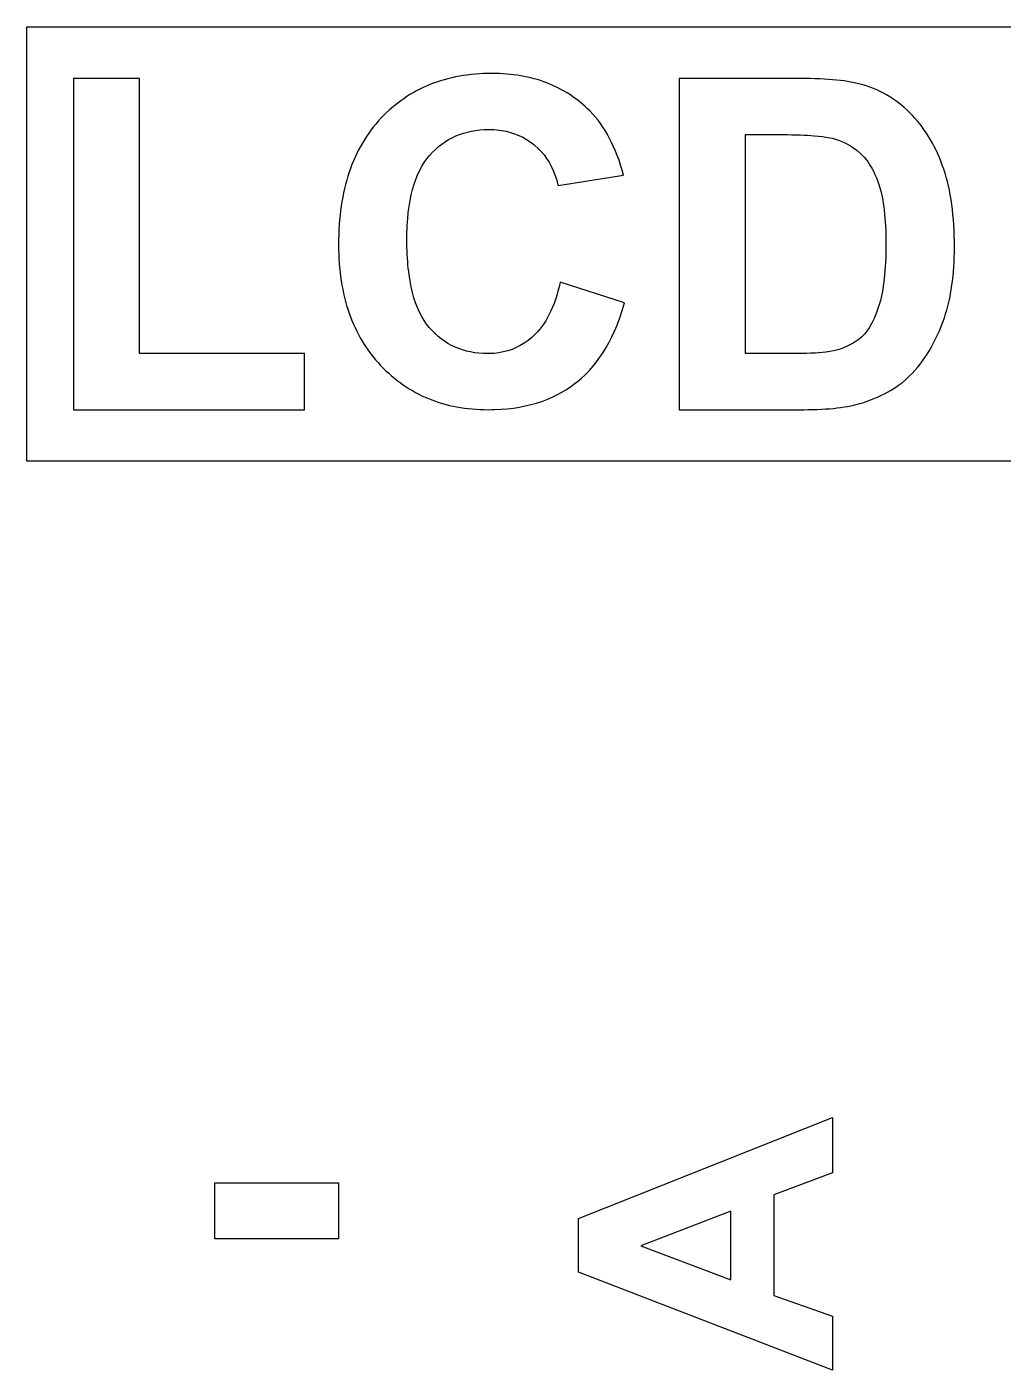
# Model space of a CAD drawing. Extents: x 44 to 148, y -85 to -25.
# Drawn here: x 87.4 to 91.89, y -31.82 to -25.63 of the extents above; entities that cross this region are included whole.
import ezdxf

# ---------------------------------------------------------------- set-up
doc = ezdxf.new("R2010")
doc.units = 0
doc.layers.add('BLACK', color=7, linetype='CONTINUOUS')

msp = doc.modelspace()

# ---------------------------------------------------------------- linework, layer by layer
at = {"layer": 'BLACK', "linetype": 'CONTINUOUS'}
for p, q in [((87.397647, -27.632733), (87.397647, -25.633191)), ((87.397647, -25.633191), (96.953818, -25.633191)), ((87.916748, -25.870924), (87.611933, -25.870924)), ((87.611933, -25.870924), (87.611933, -27.395)), ((87.916748, -27.137079), (87.916748, -25.870924)), ((89.252329, -25.899134), (89.236442, -25.905793)), ((89.268454, -25.892879), (89.252329, -25.899134)), ((89.284818, -25.887027), (89.268454, -25.892879)), ((89.301421, -25.881579), (89.284818, -25.887027)), ((89.318263, -25.876534), (89.301421, -25.881579)), ((89.335344, -25.871893), (89.318263, -25.876534)), ((89.352664, -25.867655), (89.335344, -25.871893)), ((89.370223, -25.863822), (89.352664, -25.867655)), ((89.388021, -25.860391), (89.370223, -25.863822)), ((89.406058, -25.857364), (89.388021, -25.860391)), ((89.424334, -25.854741), (89.406058, -25.857364)), ((89.442849, -25.852521), (89.424334, -25.854741)), ((89.461603, -25.850705), (89.442849, -25.852521)), ((89.480596, -25.849293), (89.461603, -25.850705)), ((89.499828, -25.848284), (89.480596, -25.849293)), ((89.519299, -25.847679), (89.499828, -25.848284)), ((89.539009, -25.847477), (89.519299, -25.847679)), ((89.55624, -25.847646), (89.539009, -25.847477)), ((89.573268, -25.848155), (89.55624, -25.847646)), ((89.590092, -25.849003), (89.573268, -25.848155)), ((89.606712, -25.85019), (89.590092, -25.849003)), ((89.623127, -25.851716), (89.606712, -25.85019)), ((89.639339, -25.853582), (89.623127, -25.851716)), ((89.655347, -25.855787), (89.639339, -25.853582)), ((89.671152, -25.85833), (89.655347, -25.855787)), ((89.686752, -25.861213), (89.671152, -25.85833)), ((89.702148, -25.864435), (89.686752, -25.861213)), ((89.71734, -25.867997), (89.702148, -25.864435)), ((89.732329, -25.871897), (89.71734, -25.867997)), ((89.747113, -25.876137), (89.732329, -25.871897)), ((89.761694, -25.880716), (89.747113, -25.876137)), ((89.77607, -25.885634), (89.761694, -25.880716)), ((89.790243, -25.890891), (89.77607, -25.885634)), ((89.804212, -25.896487), (89.790243, -25.890891)), ((89.817976, -25.902423), (89.804212, -25.896487)), ((89.831537, -25.908698), (89.817976, -25.902423)), ((90.957571, -25.870924), (90.399965, -25.870924)), ((90.399965, -25.870924), (90.399965, -26.128845)), ((90.980805, -25.871037), (90.957571, -25.870924)), ((91.003338, -25.871376), (90.980805, -25.871037)), ((91.02517, -25.871942), (91.003338, -25.871376)), ((91.0463, -25.872733), (91.02517, -25.871942)), ((91.066729, -25.873751), (91.0463, -25.872733)), ((91.086457, -25.874994), (91.066729, -25.873751)), ((91.105483, -25.876464), (91.086457, -25.874994)), ((91.123809, -25.87816), (91.105483, -25.876464)), ((91.141433, -25.880082), (91.123809, -25.87816)), ((91.158356, -25.88223), (91.141433, -25.880082)), ((91.174577, -25.884604), (91.158356, -25.88223)), ((91.190098, -25.887204), (91.174577, -25.884604)), ((91.204917, -25.890031), (91.190098, -25.887204)), ((91.225831, -25.894695), (91.204917, -25.890031)), ((91.245167, -25.899867), (91.225831, -25.894695)), ((91.261598, -25.905053), (91.245167, -25.899867)), ((89.131932, -25.963706), (89.117958, -25.973593)), ((89.146145, -25.954222), (89.131932, -25.963706)), ((89.160597, -25.945142), (89.146145, -25.954222)), ((89.175288, -25.936465), (89.160597, -25.945142)), ((89.190218, -25.928191), (89.175288, -25.936465)), ((89.205387, -25.920322), (89.190218, -25.928191)), ((89.220795, -25.912856), (89.205387, -25.920322)), ((89.236442, -25.905793), (89.220795, -25.912856)), ((89.844894, -25.915311), (89.831537, -25.908698)), ((89.858047, -25.922265), (89.844894, -25.915311)), ((89.870996, -25.929557), (89.858047, -25.922265)), ((89.883741, -25.937188), (89.870996, -25.929557)), ((89.896282, -25.945159), (89.883741, -25.937188)), ((89.90862, -25.953468), (89.896282, -25.945159)), ((89.920753, -25.962117), (89.90862, -25.953468)), ((89.932682, -25.971105), (89.920753, -25.962117)), ((91.277733, -25.91072), (91.261598, -25.905053)), ((91.293574, -25.916869), (91.277733, -25.91072)), ((91.30912, -25.923497), (91.293574, -25.916869)), ((91.324372, -25.930607), (91.30912, -25.923497)), ((91.339328, -25.938198), (91.324372, -25.930607)), ((91.35399, -25.946269), (91.339328, -25.938198)), ((91.368357, -25.954822), (91.35399, -25.946269)), ((91.382429, -25.963855), (91.368357, -25.954822)), ((91.396206, -25.973369), (91.382429, -25.963855)), ((89.064452, -26.017179), (89.051673, -26.029085)), ((89.07747, -26.005677), (89.064452, -26.017179)), ((89.090727, -25.994579), (89.07747, -26.005677)), ((89.104223, -25.983885), (89.090727, -25.994579)), ((89.117958, -25.973593), (89.104223, -25.983885)), ((89.944408, -25.980433), (89.932682, -25.971105)), ((89.955929, -25.990099), (89.944408, -25.980433)), ((89.967247, -26.000105), (89.955929, -25.990099)), ((89.978361, -26.01045), (89.967247, -26.000105)), ((89.98927, -26.021133), (89.978361, -26.01045)), ((90.001938, -26.034351), (89.98927, -26.021133)), ((91.409689, -25.983364), (91.396206, -25.973369)), ((91.422877, -25.993839), (91.409689, -25.983364)), ((91.435769, -26.004796), (91.422877, -25.993839)), ((91.448367, -26.016233), (91.435769, -26.004796)), ((91.460671, -26.028152), (91.448367, -26.016233)), ((89.003274, -26.080588), (88.992065, -26.094318)), ((89.014863, -26.067184), (89.003274, -26.080588)), ((89.026831, -26.054106), (89.014863, -26.067184)), ((89.039132, -26.041394), (89.026831, -26.054106)), ((89.051673, -26.029085), (89.039132, -26.041394)), ((90.014206, -26.048267), (90.001938, -26.034351)), ((90.026073, -26.062882), (90.014206, -26.048267)), ((90.037539, -26.078195), (90.026073, -26.062882)), ((90.048604, -26.094206), (90.037539, -26.078195)), ((91.472679, -26.040551), (91.460671, -26.028152)), ((91.484363, -26.053322), (91.472679, -26.040551)), ((91.495691, -26.066448), (91.484363, -26.053322)), ((91.506665, -26.079929), (91.495691, -26.066448)), ((91.517284, -26.093765), (91.506665, -26.079929)), ((88.960718, -26.137466), (88.951029, -26.152501)), ((88.970787, -26.122757), (88.960718, -26.137466)), ((88.981236, -26.108374), (88.970787, -26.122757)), ((88.992065, -26.094318), (88.981236, -26.108374)), ((89.338493, -26.152051), (89.35479, -26.143187)), ((89.35479, -26.143187), (89.37158, -26.135256)), ((89.37158, -26.135256), (89.388862, -26.128258)), ((89.388862, -26.128258), (89.406637, -26.122193)), ((89.406637, -26.122193), (89.424903, -26.117061)), ((89.424903, -26.117061), (89.443662, -26.112862)), ((89.443662, -26.112862), (89.462914, -26.109596)), ((89.462914, -26.109596), (89.482657, -26.107263)), ((89.482657, -26.107263), (89.502893, -26.105864)), ((89.502893, -26.105864), (89.523621, -26.105397)), ((89.523621, -26.105397), (89.531188, -26.105465)), ((89.531188, -26.105465), (89.546105, -26.106006)), ((89.546105, -26.106006), (89.560737, -26.107088)), ((89.560737, -26.107088), (89.582148, -26.109725)), ((89.582148, -26.109725), (89.602915, -26.113579)), ((89.602915, -26.113579), (89.623038, -26.118651)), ((89.623038, -26.118651), (89.642516, -26.124939)), ((89.642516, -26.124939), (89.661351, -26.132445)), ((89.661351, -26.132445), (89.679542, -26.141168)), ((89.679542, -26.141168), (89.697089, -26.151108)), ((90.059269, -26.110916), (90.048604, -26.094206)), ((90.069533, -26.128324), (90.059269, -26.110916)), ((90.079396, -26.14643), (90.069533, -26.128324)), ((90.088858, -26.165235), (90.079396, -26.14643)), ((90.399965, -26.128845), (90.399965, -27.395)), ((90.705146, -27.137079), (90.705146, -26.128845)), ((90.705146, -26.128845), (90.842166, -26.128845)), ((90.842166, -26.128845), (90.853701, -26.128859)), ((90.853701, -26.128859), (90.876052, -26.128973)), ((90.876052, -26.128973), (90.897445, -26.129202)), ((90.897445, -26.129202), (90.917878, -26.129546)), ((90.917878, -26.129546), (90.937353, -26.130004)), ((90.937353, -26.130004), (90.955868, -26.130576)), ((90.955868, -26.130576), (90.973425, -26.131263)), ((90.973425, -26.131263), (90.990023, -26.132065)), ((90.990023, -26.132065), (91.005662, -26.13298)), ((91.005662, -26.13298), (91.020343, -26.134011)), ((91.020343, -26.134011), (91.040565, -26.135771)), ((91.040565, -26.135771), (91.058631, -26.137789)), ((91.058631, -26.137789), (91.074539, -26.140064)), ((91.074539, -26.140064), (91.092393, -26.143499)), ((91.092393, -26.143499), (91.10299, -26.145969)), ((91.10299, -26.145969), (91.118441, -26.150179)), ((91.118441, -26.150179), (91.133357, -26.154994)), ((91.527548, -26.107956), (91.517284, -26.093765)), ((91.537457, -26.122502), (91.527548, -26.107956)), ((91.547011, -26.137403), (91.537457, -26.122502)), ((91.55621, -26.152658), (91.547011, -26.137403)), ((88.924242, -26.199564), (88.916073, -26.215905)), ((88.932791, -26.18355), (88.924242, -26.199564)), ((88.94172, -26.167862), (88.932791, -26.18355)), ((88.951029, -26.152501), (88.94172, -26.167862)), ((89.251046, -26.224832), (89.26439, -26.210369)), ((89.26439, -26.210369), (89.278226, -26.196839)), ((89.278226, -26.196839), (89.292554, -26.184243)), ((89.292554, -26.184243), (89.307375, -26.172579)), ((89.307375, -26.172579), (89.322688, -26.161849)), ((89.322688, -26.161849), (89.338493, -26.152051)), ((89.697089, -26.151108), (89.713992, -26.162266)), ((89.713992, -26.162266), (89.730251, -26.17464)), ((89.730251, -26.17464), (89.735506, -26.179017)), ((89.735506, -26.179017), (89.75059, -26.192735)), ((89.75059, -26.192735), (89.764649, -26.207336)), ((89.764649, -26.207336), (89.777685, -26.222818)), ((90.09792, -26.184738), (90.088858, -26.165235)), ((90.106581, -26.20494), (90.09792, -26.184738)), ((90.114842, -26.22584), (90.106581, -26.20494)), ((91.133357, -26.154994), (91.147739, -26.160414)), ((91.147739, -26.160414), (91.161586, -26.16644)), ((91.161586, -26.16644), (91.174898, -26.173071)), ((91.174898, -26.173071), (91.187676, -26.180307)), ((91.187676, -26.180307), (91.203882, -26.190898)), ((91.203882, -26.190898), (91.219138, -26.202564)), ((91.219138, -26.202564), (91.233443, -26.215307)), ((91.565055, -26.168269), (91.55621, -26.152658)), ((91.573544, -26.184234), (91.565055, -26.168269)), ((91.581678, -26.200555), (91.573544, -26.184234)), ((91.589458, -26.21723), (91.581678, -26.200555)), ((88.893845, -26.266884), (88.887196, -26.284529)), ((88.900875, -26.249564), (88.893845, -26.266884)), ((88.908284, -26.232571), (88.900875, -26.249564)), ((88.916073, -26.215905), (88.908284, -26.232571)), ((89.215562, -26.274836), (89.226574, -26.257009)), ((89.226574, -26.257009), (89.238402, -26.240341)), ((89.238402, -26.240341), (89.251046, -26.224832)), ((89.777685, -26.222818), (89.789697, -26.239184)), ((89.789697, -26.239184), (89.800684, -26.256431)), ((89.800684, -26.256431), (89.810648, -26.274561)), ((90.122701, -26.247438), (90.114842, -26.22584)), ((90.13016, -26.269735), (90.122701, -26.247438)), ((90.137218, -26.29273), (90.13016, -26.269735)), ((91.233443, -26.215307), (91.236899, -26.218645)), ((91.236899, -26.218645), (91.250237, -26.232813)), ((91.250237, -26.232813), (91.25973, -26.244295)), ((91.25973, -26.244295), (91.268785, -26.256512)), ((91.268785, -26.256512), (91.277401, -26.269463)), ((91.277401, -26.269463), (91.28558, -26.283148)), ((91.596882, -26.23426), (91.589458, -26.21723)), ((91.603952, -26.251645), (91.596882, -26.23426)), ((91.610667, -26.269385), (91.603952, -26.251645)), ((91.617027, -26.28748), (91.610667, -26.269385)), ((88.875037, -26.320799), (88.869528, -26.339424)), ((88.880927, -26.302501), (88.875037, -26.320799)), ((88.887196, -26.284529), (88.880927, -26.302501)), ((89.17967, -26.357738), (89.187419, -26.335274)), ((89.187419, -26.335274), (89.195984, -26.313969)), ((89.195984, -26.313969), (89.205365, -26.293823)), ((89.205365, -26.293823), (89.215562, -26.274836)), ((89.810648, -26.274561), (89.819588, -26.293573)), ((89.819588, -26.293573), (89.827504, -26.313467)), ((89.827504, -26.313467), (89.834395, -26.334243)), ((89.834395, -26.334243), (89.838421, -26.348584)), ((89.841992, -26.363318), (90.143876, -26.316423)), ((90.143876, -26.316423), (90.137218, -26.29273)), ((91.28558, -26.283148), (91.293321, -26.297567)), ((91.293321, -26.297567), (91.300624, -26.31272)), ((91.300624, -26.31272), (91.307489, -26.328608)), ((91.307489, -26.328608), (91.313916, -26.345229)), ((91.623016, -26.305975), (91.617027, -26.28748)), ((91.628619, -26.325004), (91.623016, -26.305975)), ((91.633835, -26.344569), (91.628619, -26.325004)), ((88.855279, -26.397255), (88.85129, -26.417185)), ((88.859649, -26.377652), (88.855279, -26.397255)), ((88.864398, -26.358375), (88.859649, -26.377652)), ((88.869528, -26.339424), (88.864398, -26.358375)), ((89.166618, -26.406144), (89.172736, -26.381361)), ((89.172736, -26.381361), (89.17967, -26.357738)), ((89.838421, -26.348584), (89.841992, -26.363318)), ((91.313916, -26.345229), (91.319905, -26.362585)), ((91.319905, -26.362585), (91.323676, -26.374719)), ((91.323676, -26.374719), (91.328877, -26.394118)), ((91.328877, -26.394118), (91.333529, -26.414952)), ((91.638665, -26.364669), (91.633835, -26.344569)), ((91.643109, -26.385304), (91.638665, -26.364669)), ((91.647166, -26.406474), (91.643109, -26.385304)), ((88.844451, -26.458023), (88.841601, -26.478931)), ((88.84768, -26.437441), (88.844451, -26.458023)), ((88.85129, -26.417185), (88.84768, -26.437441)), ((89.153158, -26.487447), (89.156829, -26.459186)), ((89.156829, -26.459186), (89.161316, -26.432085)), ((89.161316, -26.432085), (89.166618, -26.406144)), ((91.333529, -26.414952), (91.336327, -26.42964)), ((91.336327, -26.42964), (91.338882, -26.444965)), ((91.338882, -26.444965), (91.341193, -26.460929)), ((91.650837, -26.42818), (91.647166, -26.406474)), ((91.654121, -26.450421), (91.650837, -26.42818)), ((91.657019, -26.473197), (91.654121, -26.450421)), ((88.839131, -26.500166), (88.837041, -26.521727)), ((88.841601, -26.478931), (88.839131, -26.500166)), ((89.149182, -26.53201), (89.150303, -26.516866)), ((89.150303, -26.516866), (89.153158, -26.487447)), ((91.341193, -26.460929), (91.343261, -26.477532)), ((91.343261, -26.477532), (91.345086, -26.494772)), ((91.345086, -26.494772), (91.346667, -26.512651)), ((91.346667, -26.512651), (91.348005, -26.531168)), ((91.659531, -26.496508), (91.657019, -26.473197)), ((91.661656, -26.520355), (91.659531, -26.496508)), ((91.663395, -26.544737), (91.661656, -26.520355)), ((88.834002, -26.565828), (88.833052, -26.588368)), ((88.835332, -26.543615), (88.834002, -26.565828)), ((88.837041, -26.521727), (88.835332, -26.543615)), ((89.146734, -26.595486), (89.14704, -26.579182)), ((89.14704, -26.579182), (89.14755, -26.563168)), ((89.14755, -26.563168), (89.148264, -26.547444)), ((89.148264, -26.547444), (89.149182, -26.53201)), ((91.348005, -26.531168), (91.3491, -26.550324)), ((91.3491, -26.550324), (91.349951, -26.570117)), ((91.349951, -26.570117), (91.35056, -26.590549)), ((91.664747, -26.569654), (91.663395, -26.544737)), ((91.665713, -26.595106), (91.664747, -26.569654)), ((88.832482, -26.611235), (88.832292, -26.634427)), ((88.832292, -26.634427), (88.832481, -26.656355)), ((88.833052, -26.588368), (88.832482, -26.611235)), ((89.146632, -26.612079), (89.146734, -26.595486)), ((89.146733, -26.629665), (89.146632, -26.612079)), ((89.147035, -26.646932), (89.146733, -26.629665)), ((91.35056, -26.590549), (91.350925, -26.61162)), ((91.350925, -26.61162), (91.351046, -26.633328)), ((91.351046, -26.633328), (91.350925, -26.655113)), ((91.666293, -26.621094), (91.665713, -26.595106)), ((91.666486, -26.647616), (91.666293, -26.621094)), ((88.832481, -26.656355), (88.833048, -26.67799)), ((88.833048, -26.67799), (88.833992, -26.699334)), ((88.833992, -26.699334), (88.835314, -26.720385)), ((89.147537, -26.66388), (89.147035, -26.646932)), ((89.148241, -26.680509), (89.147537, -26.66388)), ((89.149146, -26.696819), (89.148241, -26.680509)), ((89.150252, -26.712809), (89.149146, -26.696819)), ((91.349951, -26.696947), (91.3491, -26.716997)), ((91.35056, -26.676319), (91.349951, -26.696947)), ((91.350925, -26.655113), (91.35056, -26.676319)), ((91.66485, -26.71628), (91.665759, -26.693795)), ((91.665759, -26.693795), (91.666304, -26.670908)), ((91.666304, -26.670908), (91.666486, -26.647616)), ((88.835314, -26.720385), (88.837015, -26.741145)), ((88.837015, -26.741145), (88.839093, -26.761613)), ((88.839093, -26.761613), (88.841548, -26.781789)), ((89.151559, -26.728481), (89.150252, -26.712809)), ((89.153067, -26.743833), (89.151559, -26.728481)), ((89.154776, -26.758866), (89.153067, -26.743833)), ((89.156686, -26.77358), (89.154776, -26.758866)), ((91.346667, -26.755362), (91.345086, -26.773677)), ((91.348005, -26.736468), (91.346667, -26.755362)), ((91.3491, -26.716997), (91.348005, -26.736468)), ((91.659943, -26.781311), (91.661942, -26.760037)), ((91.661942, -26.760037), (91.663578, -26.73836)), ((91.663578, -26.73836), (91.66485, -26.71628)), ((88.841548, -26.781789), (88.844382, -26.801673)), ((88.844382, -26.801673), (88.847593, -26.821264)), ((88.847593, -26.821264), (88.851183, -26.840564)), ((89.16111, -26.80205), (89.156686, -26.77358)), ((89.166337, -26.829244), (89.16111, -26.80205)), ((89.17237, -26.855162), (89.166337, -26.829244)), ((89.847294, -26.829711), (89.841952, -26.849895)), ((89.85225, -26.808817), (89.847294, -26.829711)), ((90.147906, -26.902606), (89.85225, -26.808817)), ((91.338882, -26.825154), (91.336327, -26.841157)), ((91.341193, -26.808573), (91.338882, -26.825154)), ((91.343261, -26.791414), (91.341193, -26.808573)), ((91.345086, -26.773677), (91.343261, -26.791414)), ((91.651764, -26.84271), (91.654854, -26.822647)), ((91.654854, -26.822647), (91.65758, -26.802181)), ((91.65758, -26.802181), (91.659943, -26.781311)), ((88.851183, -26.840564), (88.85515, -26.859572)), ((88.85515, -26.859572), (88.859494, -26.878288)), ((88.859494, -26.878288), (88.864217, -26.896713)), ((89.179206, -26.879803), (89.17237, -26.855162)), ((89.186847, -26.903167), (89.179206, -26.879803)), ((89.830108, -26.888135), (89.823606, -26.906189)), ((89.836223, -26.86937), (89.830108, -26.888135)), ((89.841952, -26.849895), (89.836223, -26.86937)), ((91.330488, -26.871428), (91.325471, -26.892613)), ((91.333529, -26.856581), (91.330488, -26.871428)), ((91.336327, -26.841157), (91.333529, -26.856581)), ((91.640314, -26.900476), (91.644494, -26.881624)), ((91.644494, -26.881624), (91.648311, -26.862369)), ((91.648311, -26.862369), (91.651764, -26.84271)), ((88.864217, -26.896713), (88.869318, -26.914845)), ((88.869318, -26.914845), (88.874796, -26.932685)), ((88.874796, -26.932685), (88.880652, -26.950233)), ((88.880652, -26.950233), (88.886886, -26.96749)), ((89.195292, -26.925255), (89.186847, -26.903167)), ((89.204541, -26.946066), (89.195292, -26.925255)), ((89.214594, -26.965601), (89.204541, -26.946066)), ((89.809444, -26.94017), (89.801783, -26.956095)), ((89.816718, -26.923534), (89.809444, -26.94017)), ((89.823606, -26.906189), (89.816718, -26.923534)), ((90.129462, -26.963062), (90.134337, -26.948325)), ((90.134337, -26.948325), (90.139036, -26.933336)), ((90.139036, -26.933336), (90.143559, -26.918097)), ((90.143559, -26.918097), (90.147906, -26.902606)), ((91.309841, -26.943036), (91.303373, -26.960011)), ((91.315987, -26.92505), (91.309841, -26.943036)), ((91.319905, -26.912498), (91.315987, -26.92505)), ((91.325471, -26.892613), (91.319905, -26.912498)), ((91.625592, -26.954611), (91.630863, -26.93697)), ((91.630863, -26.93697), (91.63577, -26.918925)), ((91.63577, -26.918925), (91.640314, -26.900476)), ((88.886886, -26.96749), (88.893498, -26.984454)), ((88.893498, -26.984454), (88.900487, -27.001126)), ((88.900487, -27.001126), (88.907855, -27.017507)), ((89.225452, -26.983859), (89.214594, -26.965601)), ((89.237114, -27.00084), (89.225452, -26.983859)), ((89.249581, -27.016545), (89.237114, -27.00084)), ((89.767276, -27.012698), (89.757684, -27.025075)), ((89.776483, -26.999612), (89.767276, -27.012698)), ((89.785303, -26.985816), (89.776483, -26.999612)), ((89.793736, -26.971311), (89.785303, -26.985816)), ((89.801783, -26.956095), (89.793736, -26.971311)), ((90.108201, -27.019499), (90.11378, -27.005766)), ((90.11378, -27.005766), (90.119184, -26.991783)), ((90.119184, -26.991783), (90.124411, -26.977548)), ((90.124411, -26.977548), (90.129462, -26.963062)), ((91.282037, -27.004868), (91.274281, -27.017799)), ((91.289471, -26.990927), (91.282037, -27.004868)), ((91.296583, -26.975974), (91.289471, -26.990927)), ((91.303373, -26.960011), (91.296583, -26.975974)), ((91.597087, -27.031994), (91.605091, -27.012441)), ((91.605091, -27.012441), (91.612715, -26.992392)), ((91.612715, -26.992392), (91.619958, -26.971849)), ((91.619958, -26.971849), (91.625592, -26.954611)), ((88.907855, -27.017507), (88.9156, -27.033595)), ((88.9156, -27.033595), (88.923723, -27.049392)), ((88.923723, -27.049392), (88.932223, -27.064897)), ((88.932223, -27.064897), (88.941102, -27.080109)), ((89.262691, -27.031141), (89.249581, -27.016545)), ((89.276285, -27.044795), (89.262691, -27.031141)), ((89.290363, -27.057508), (89.276285, -27.044795)), ((89.304925, -27.069279), (89.290363, -27.057508)), ((89.31997, -27.080108), (89.304925, -27.069279)), ((89.704164, -27.076492), (89.686649, -27.088779)), ((89.721081, -27.062813), (89.704164, -27.076492)), ((89.726587, -27.057944), (89.721081, -27.062813)), ((89.737339, -27.047698), (89.726587, -27.057944)), ((89.747705, -27.036741), (89.737339, -27.047698)), ((89.757684, -27.025075), (89.747705, -27.036741)), ((90.077665, -27.084395), (90.090408, -27.05919)), ((90.090408, -27.05919), (90.102446, -27.03298)), ((90.102446, -27.03298), (90.108201, -27.019499)), ((91.227461, -27.070092), (91.214095, -27.079972)), ((91.240038, -27.05941), (91.227461, -27.070092)), ((91.252025, -27.047337), (91.240038, -27.05941)), ((91.263439, -27.033467), (91.252025, -27.047337)), ((91.274281, -27.017799), (91.263439, -27.033467)), ((91.57079, -27.087683), (91.579937, -27.069615)), ((91.579937, -27.069615), (91.588702, -27.051052)), ((91.588702, -27.051052), (91.597087, -27.031994)), ((88.675122, -27.137079), (87.916748, -27.137079)), ((88.675122, -27.395), (88.675122, -27.137079)), ((88.941102, -27.080109), (88.950359, -27.09503)), ((88.950359, -27.09503), (88.959993, -27.109659)), ((88.959993, -27.109659), (88.970005, -27.123996)), ((88.970005, -27.123996), (88.980395, -27.138041)), ((88.980395, -27.138041), (88.991162, -27.151794)), ((89.335499, -27.089996), (89.31997, -27.080108)), ((89.351512, -27.098941), (89.335499, -27.089996)), ((89.368008, -27.106946), (89.351512, -27.098941)), ((89.384988, -27.114008), (89.368008, -27.106946)), ((89.402452, -27.120129), (89.384988, -27.114008)), ((89.4204, -27.125308), (89.402452, -27.120129)), ((89.438831, -27.129546), (89.4204, -27.125308)), ((89.457746, -27.132842), (89.438831, -27.129546)), ((89.477145, -27.135196), (89.457746, -27.132842)), ((89.497027, -27.136608), (89.477145, -27.135196)), ((89.517393, -27.137079), (89.497027, -27.136608)), ((89.532464, -27.13677), (89.517393, -27.137079)), ((89.547269, -27.135843), (89.532464, -27.13677)), ((89.568977, -27.133292), (89.547269, -27.135843)), ((89.590086, -27.129351), (89.568977, -27.133292)), ((89.610597, -27.124019), (89.590086, -27.129351)), ((89.630508, -27.117295), (89.610597, -27.124019)), ((89.649821, -27.109181), (89.630508, -27.117295)), ((89.668534, -27.099676), (89.649821, -27.109181)), ((89.686649, -27.088779), (89.668534, -27.099676)), ((90.035212, -27.153981), (90.050067, -27.13179)), ((90.050067, -27.13179), (90.064218, -27.108595)), ((90.064218, -27.108595), (90.077665, -27.084395)), ((90.932658, -27.137079), (90.705146, -27.137079)), ((90.948363, -27.137022), (90.932658, -27.137079)), ((90.963513, -27.13685), (90.948363, -27.137022)), ((90.985196, -27.136378), (90.963513, -27.13685)), ((91.005631, -27.135648), (90.985196, -27.136378)), ((91.024815, -27.13466), (91.005631, -27.135648)), ((91.042751, -27.133415), (91.024815, -27.13466)), ((91.059437, -27.131913), (91.042751, -27.133415)), ((91.074873, -27.130152), (91.059437, -27.131913)), ((91.093512, -27.127405), (91.074873, -27.130152)), ((91.10993, -27.124199), (91.093512, -27.127405)), ((91.117306, -27.122424), (91.10993, -27.124199)), ((91.135412, -27.117353), (91.117306, -27.122424)), ((91.152729, -27.111479), (91.135412, -27.117353)), ((91.169255, -27.104805), (91.152729, -27.111479)), ((91.184992, -27.097329), (91.169255, -27.104805)), ((91.199938, -27.089051), (91.184992, -27.097329)), ((91.214095, -27.079972), (91.199938, -27.089051)), ((91.530399, -27.155002), (91.541068, -27.138915)), ((91.541068, -27.138915), (91.551356, -27.122333)), ((91.551356, -27.122333), (91.561263, -27.105255)), ((91.561263, -27.105255), (91.57079, -27.087683)), ((88.991162, -27.151794), (89.002308, -27.165255)), ((89.002308, -27.165255), (89.013831, -27.178424)), ((89.013831, -27.178424), (89.025732, -27.191301)), ((89.025732, -27.191301), (89.03795, -27.203833)), ((89.986423, -27.214525), (90.00339, -27.195349)), ((90.00339, -27.195349), (90.019653, -27.175167)), ((90.019653, -27.175167), (90.035212, -27.153981)), ((91.483916, -27.214399), (91.496108, -27.200293)), ((91.496108, -27.200293), (91.507919, -27.185691)), ((91.507919, -27.185691), (91.519349, -27.170594)), ((91.519349, -27.170594), (91.530399, -27.155002)), ((89.03795, -27.203833), (89.050376, -27.215968)), ((89.050376, -27.215968), (89.063011, -27.227704)), ((89.063011, -27.227704), (89.075855, -27.239043)), ((89.075855, -27.239043), (89.088909, -27.249984)), ((89.088909, -27.249984), (89.102171, -27.260527)), ((89.102171, -27.260527), (89.115642, -27.270672)), ((89.931297, -27.266028), (89.950376, -27.249865)), ((89.950376, -27.249865), (89.968752, -27.232698)), ((89.968752, -27.232698), (89.986423, -27.214525)), ((91.426633, -27.269179), (91.442998, -27.255455)), ((91.442998, -27.255455), (91.458391, -27.241127)), ((91.458391, -27.241127), (91.471344, -27.22801)), ((91.471344, -27.22801), (91.483916, -27.214399)), ((89.115642, -27.270672), (89.129322, -27.280419)), ((89.129322, -27.280419), (89.143211, -27.289769)), ((89.143211, -27.289769), (89.157309, -27.29872)), ((89.157309, -27.29872), (89.171615, -27.307274)), ((89.171615, -27.307274), (89.186131, -27.31543)), ((89.186131, -27.31543), (89.200856, -27.323188)), ((89.200856, -27.323188), (89.215789, -27.330548)), ((89.837206, -27.326787), (89.859278, -27.314945)), ((89.859278, -27.314945), (89.880683, -27.302155)), ((89.880683, -27.302155), (89.901422, -27.288418)), ((89.901422, -27.288418), (89.921493, -27.273733)), ((89.921493, -27.273733), (89.931297, -27.266028)), ((91.330221, -27.328717), (91.344481, -27.321653)), ((91.344481, -27.321653), (91.358308, -27.31432)), ((91.358308, -27.31432), (91.371703, -27.306718)), ((91.371703, -27.306718), (91.384666, -27.298847)), ((91.384666, -27.298847), (91.397197, -27.290707)), ((91.397197, -27.290707), (91.409296, -27.282297)), ((91.409296, -27.282297), (91.426633, -27.269179)), ((89.215789, -27.330548), (89.230932, -27.33751)), ((89.230932, -27.33751), (89.246284, -27.344075)), ((89.246284, -27.344075), (89.261844, -27.350242)), ((89.261844, -27.350242), (89.277613, -27.35601)), ((89.277613, -27.35601), (89.293592, -27.361381)), ((89.293592, -27.361381), (89.309779, -27.366354)), ((89.309779, -27.366354), (89.326175, -27.37093)), ((89.326175, -27.37093), (89.34278, -27.375107)), ((89.34278, -27.375107), (89.359595, -27.378887)), ((89.359595, -27.378887), (89.376618, -27.382268)), ((89.376618, -27.382268), (89.39385, -27.385252)), ((89.39385, -27.385252), (89.411291, -27.387838)), ((89.636622, -27.38742), (89.664029, -27.383157)), ((89.664029, -27.383157), (89.690769, -27.377946)), ((89.690769, -27.377946), (89.716843, -27.371788)), ((89.716843, -27.371788), (89.742249, -27.364683)), ((89.742249, -27.364683), (89.766989, -27.35663)), ((89.766989, -27.35663), (89.791061, -27.34763)), ((89.791061, -27.34763), (89.814467, -27.337682)), ((89.814467, -27.337682), (89.837206, -27.326787)), ((91.126007, -27.386939), (91.142618, -27.384799)), ((91.142618, -27.384799), (91.158699, -27.382406)), ((91.158699, -27.382406), (91.174251, -27.379761)), ((91.174251, -27.379761), (91.189274, -27.376864)), ((91.189274, -27.376864), (91.203766, -27.373716)), ((91.203766, -27.373716), (91.224513, -27.368521)), ((91.224513, -27.368521), (91.244068, -27.362759)), ((91.244068, -27.362759), (91.25244, -27.360001)), ((91.25244, -27.360001), (91.268861, -27.354282)), ((91.268861, -27.354282), (91.284849, -27.348294)), ((91.284849, -27.348294), (91.300405, -27.342038)), ((91.300405, -27.342038), (91.315529, -27.335512)), ((91.315529, -27.335512), (91.330221, -27.328717)), ((87.611933, -27.395), (88.675122, -27.395)), ((89.411291, -27.387838), (89.42894, -27.390026)), ((89.42894, -27.390026), (89.446799, -27.391817)), ((89.446799, -27.391817), (89.464867, -27.393209)), ((89.464867, -27.393209), (89.483144, -27.394204)), ((89.483144, -27.394204), (89.501629, -27.394801)), ((89.501629, -27.394801), (89.520324, -27.395)), ((89.520324, -27.395), (89.535445, -27.394881)), ((89.535445, -27.394881), (89.550399, -27.394526)), ((89.550399, -27.394526), (89.579807, -27.393105)), ((89.579807, -27.393105), (89.608548, -27.390736)), ((89.608548, -27.390736), (89.636622, -27.38742)), ((90.399965, -27.395), (90.974057, -27.395)), ((90.974057, -27.395), (90.994904, -27.394874)), ((90.994904, -27.394874), (91.015222, -27.394496)), ((91.015222, -27.394496), (91.03501, -27.393866)), ((91.03501, -27.393866), (91.054268, -27.392984)), ((91.054268, -27.392984), (91.072997, -27.391851)), ((91.072997, -27.391851), (91.091197, -27.390466)), ((91.091197, -27.390466), (91.108867, -27.388829)), ((91.108867, -27.388829), (91.126007, -27.386939)), ((96.953818, -27.632733), (87.397647, -27.632733)), ((89.936042, -31.117058), (91.1045, -30.653326)), ((91.1045, -30.653326), (91.1045, -30.907522)), ((91.1045, -30.907522), (90.834855, -31.008639)), ((88.2627, -31.211524), (88.2627, -30.953604)), ((88.2627, -30.953604), (88.831664, -30.953604)), ((88.831664, -30.953604), (88.831664, -31.211524)), ((90.834855, -31.008639), (90.834855, -31.471809)), ((90.637116, -31.083914), (90.223662, -31.243454)), ((90.637116, -31.399904), (90.637116, -31.083914)), ((89.936042, -31.243454), (89.936042, -31.117058)), ((88.831664, -31.211524), (88.2627, -31.211524)), ((89.936042, -31.364232), (89.936042, -31.243454)), ((90.223662, -31.243454), (90.637116, -31.399904)), ((91.1045, -31.815324), (89.936042, -31.364232)), ((90.834855, -31.471809), (91.1045, -31.567308)), ((91.1045, -31.567308), (91.1045, -31.815324))]:
    msp.add_line(p, q, dxfattribs=at)

doc.saveas('drawing.dxf')
